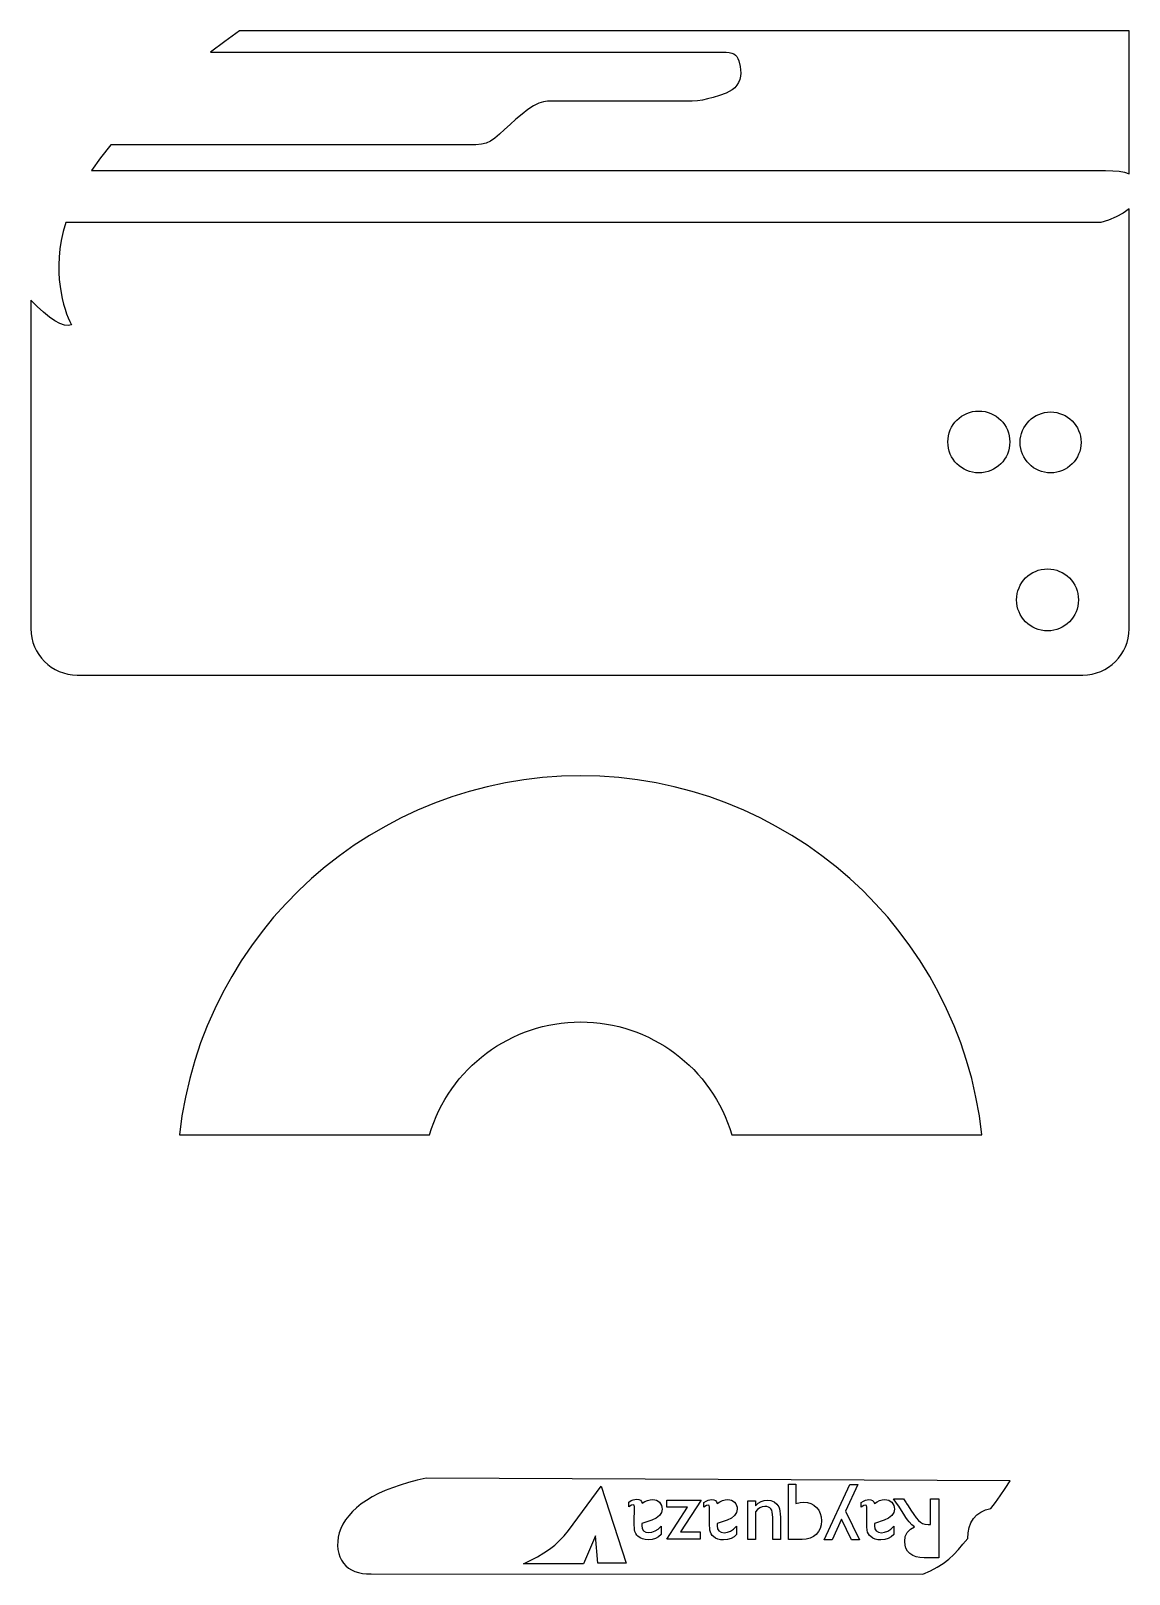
# Model space of a CAD drawing. Header units: millimetres. Extents: x -29.6 to 29.5, y -41.2 to 41.8.
import ezdxf

# ---------------------------------------------------------------- set-up
doc = ezdxf.new("R2010")
doc.units = ezdxf.units.MM
doc.layers.get('0').update_dxf_attribs({"linetype": 'CONTINUOUS'})

msp = doc.modelspace()

# ---------------------------------------------------------------- linework, layer by layer
for p, q in [((29.532, 41.845), (-18.379, 41.845)), ((29.532, 34.151), (29.532, 41.845)), ((-19.928, 40.702), (7.636, 40.702)), ((6, 38.062), (-1.331, 38.062)), ((-23.858, 35.719), (-25.297, 35.719)), ((-5.648, 35.719), (-23.858, 35.719)), ((-26.337, 34.326), (28.263, 34.326)), ((29.532, 9.665), (29.532, 32.269)), ((-27.001, 31.529), (-27.721, 31.529)), ((28, 31.529), (-27.001, 31.529)), ((-29.606, 27.348), (-29.606, 9.668)), ((-27.106, 7.168), (27.032, 7.168)), ((23.125, -36.212), (-8.318, -36.057)), ((-0.66, -38.88), (1.1, -36.5)), ((1.1, -36.5), (2.458, -40.646)), ((11.188, -39.358), (11.188, -36.392)), ((11.188, -36.392), (11.577, -36.392)), ((11.577, -36.392), (11.577, -37.428)), ((2.594, -37.599), (2.597, -37.346)), ((6.636, -37.624), (6.636, -37.371)), ((8.994, -39.372), (8.994, -37.277)), ((8.994, -37.277), (9.408, -37.277)), ((9.408, -37.277), (9.408, -37.544)), ((15.102, -37.624), (15.102, -37.371)), ((17.008, -37.401), (16.84, -37.173)), ((16.84, -37.173), (17.382, -37.173)), ((17.382, -37.173), (17.521, -37.383)), ((18.837, -38.558), (18.837, -37.173)), ((18.837, -37.173), (19.293, -37.173)), ((19.293, -37.173), (19.293, -40.355)), ((2.888, -38.489), (2.901, -37.599)), ((6.944, -38.51), (6.944, -37.62)), ((9.408, -37.874), (9.408, -39.372)), ((10.338, -39.372), (10.338, -38.177)), ((10.752, -38.172), (10.752, -39.372)), ((15.41, -38.51), (15.41, -37.62)), ((17.548, -37.421), (17.637, -37.547)), ((17.637, -37.547), (17.778, -37.779)), ((17.778, -37.779), (17.931, -38.027)), ((3.296, -38.495), (3.295, -38.607)), ((3.829, -38.32), (3.296, -38.495)), ((4.333, -38.649), (4.326, -39.102)), ((7.882, -38.328), (7.352, -38.51)), ((7.352, -38.51), (7.352, -38.622)), ((8.39, -38.649), (8.39, -39.102)), ((16.348, -38.328), (15.818, -38.51)), ((15.818, -38.51), (15.818, -38.622)), ((16.856, -38.649), (16.856, -39.102)), ((18.719, -38.558), (18.837, -38.558)), ((0.798, -39.162), (0.143, -40.67)), ((0.928, -40.645), (0.798, -39.162)), ((9.408, -39.372), (8.994, -39.372)), ((10.752, -39.372), (10.338, -39.372)), ((11.923, -39.358), (11.188, -39.358)), ((0.143, -40.67), (-3.079, -40.67)), ((2.458, -40.646), (0.928, -40.645)), ((19.293, -40.355), (18.496, -40.355)), ((-11.277, -41.217), (18.432, -41.229))]:
    msp.add_line(p, q)
for points in [[(-18.379, 41.845), (-19.169, 41.272), (-19.928, 40.702)], [(7.636, 40.702), (7.836, 40.696), (8.002, 40.68), (8.137, 40.65), (8.245, 40.605), (8.333, 40.542), (8.404, 40.46), (8.464, 40.356), (8.515, 40.231), (8.592, 39.926), (8.618, 39.577), (8.604, 39.399), (8.566, 39.226), (8.502, 39.064), (8.412, 38.915), (8.295, 38.783), (8.155, 38.669), (7.825, 38.488), (7.468, 38.359), (7.128, 38.264), (6.83, 38.186), (6.563, 38.122), (6.298, 38.078), (6, 38.062)], [(-1.331, 38.062), (-1.78, 38.061), (-2.009, 38.032), (-2.259, 37.953), (-2.536, 37.813), (-2.839, 37.613), (-3.158, 37.365), (-3.483, 37.089), (-3.8, 36.803), (-4.099, 36.528), (-4.373, 36.28), (-4.622, 36.072), (-4.853, 35.913), (-5.086, 35.803), (-5.344, 35.74), (-5.648, 35.719)], [(-25.297, 35.719), (-25.85, 35.016), (-26.337, 34.326)], [(28.263, 34.326), (28.659, 34.318), (29.001, 34.292), (29.291, 34.239), (29.532, 34.151)], [(29.532, 32.269), (29.202, 32.03), (28.83, 31.83), (28.427, 31.664), (28, 31.529)], [(-27.721, 31.529), (-27.861, 31.04), (-27.967, 30.566), (-28.041, 30.108), (-28.086, 29.666), (-28.104, 29.242), (-28.1, 28.838), (-28.075, 28.453), (-28.035, 28.09), (-27.981, 27.749), (-27.917, 27.431), (-27.845, 27.137), (-27.767, 26.866), (-27.684, 26.62), (-27.598, 26.398), (-27.508, 26.2), (-27.414, 26.027)], [(-27.414, 26.027), (-27.593, 25.986), (-27.802, 26.007), (-28.041, 26.089), (-28.311, 26.232), (-28.608, 26.436), (-28.927, 26.694), (-29.263, 27.002), (-29.606, 27.348)], [(-8.318, -36.057), (-8.808, -36.172), (-9.274, -36.298), (-9.715, -36.433), (-10.13, -36.578), (-10.52, -36.732), (-10.883, -36.897), (-11.22, -37.072), (-11.53, -37.257), (-11.813, -37.451), (-12.067, -37.653), (-12.294, -37.865), (-12.491, -38.083), (-12.66, -38.308), (-12.801, -38.539), (-12.913, -38.772), (-12.997, -39.006), (-13.054, -39.24), (-13.085, -39.47), (-13.091, -39.693), (-13.072, -39.909), (-13.03, -40.113), (-12.966, -40.304), (-12.88, -40.479), (-12.775, -40.638), (-12.649, -40.779), (-12.506, -40.901), (-12.344, -41.003), (-12.164, -41.085), (-11.967, -41.148), (-11.754, -41.191), (-11.524, -41.213), (-11.277, -41.217)], [(22.086, -37.699), (22.335, -37.365), (22.592, -37.007), (22.856, -36.624), (23.125, -36.212)], [(2.597, -37.346), (2.726, -37.272), (2.827, -37.226)], [(2.827, -37.226), (3.005, -37.195)], [(3.005, -37.195), (3.124, -37.21), (3.216, -37.25), (3.28, -37.317), (3.316, -37.409)], [(3.316, -37.409), (3.452, -37.321), (3.591, -37.259), (3.734, -37.222), (3.881, -37.212)], [(3.881, -37.212), (3.986, -37.222), (4.081, -37.25), (4.167, -37.296), (4.244, -37.36)], [(4.244, -37.36), (4.306, -37.439), (4.351, -37.526), (4.377, -37.622), (4.384, -37.727)], [(6.636, -37.371), (6.764, -37.295), (6.864, -37.248)], [(6.864, -37.248), (7.042, -37.214)], [(7.042, -37.214), (7.161, -37.227), (7.254, -37.267), (7.319, -37.332), (7.356, -37.424)], [(7.356, -37.424), (7.49, -37.334), (7.629, -37.27), (7.772, -37.232), (7.919, -37.219)], [(7.919, -37.219), (8.024, -37.228), (8.119, -37.255), (8.206, -37.299), (8.283, -37.362)], [(8.283, -37.362), (8.347, -37.44), (8.392, -37.526), (8.42, -37.622), (8.429, -37.727)], [(9.408, -37.544), (9.55, -37.416), (9.711, -37.32)], [(9.711, -37.32), (9.88, -37.261), (10.048, -37.241)], [(10.048, -37.241), (10.239, -37.265), (10.415, -37.339)], [(10.415, -37.339), (10.561, -37.456), (10.668, -37.607)], [(11.577, -37.428), (11.811, -37.376), (12.006, -37.359)], [(12.006, -37.359), (12.206, -37.377), (12.388, -37.43), (12.552, -37.518), (12.698, -37.641)], [(15.102, -37.371), (15.23, -37.295), (15.33, -37.248)], [(15.33, -37.248), (15.508, -37.214)], [(15.508, -37.214), (15.627, -37.227), (15.72, -37.267), (15.785, -37.332), (15.822, -37.424)], [(15.822, -37.424), (15.956, -37.334), (16.095, -37.27), (16.238, -37.232), (16.385, -37.219)], [(16.385, -37.219), (16.49, -37.228), (16.585, -37.255), (16.672, -37.299), (16.749, -37.362)], [(16.749, -37.362), (16.813, -37.44), (16.858, -37.526), (16.886, -37.622), (16.895, -37.727)], [(17.521, -37.383), (17.548, -37.421)], [(2.83, -37.491), (2.733, -37.517), (2.594, -37.599)], [(2.901, -37.599), (2.884, -37.518), (2.83, -37.491)], [(4.238, -38.078), (4.063, -38.216), (3.829, -38.32)], [(4.384, -37.727), (4.346, -37.914), (4.238, -38.078)], [(6.871, -37.513), (6.775, -37.54), (6.636, -37.624)], [(6.944, -37.62), (6.926, -37.539), (6.871, -37.513)], [(8.288, -38.08), (8.115, -38.22), (7.882, -38.328)], [(8.429, -37.727), (8.394, -37.914), (8.288, -38.08)], [(9.912, -37.585), (9.769, -37.603), (9.638, -37.657), (9.518, -37.747), (9.408, -37.874)], [(10.244, -37.714), (10.188, -37.658), (10.113, -37.617), (10.021, -37.593), (9.912, -37.585)], [(10.338, -38.177), (10.332, -38.024), (10.314, -37.896), (10.285, -37.793), (10.244, -37.714)], [(10.668, -37.607), (10.705, -37.707), (10.731, -37.834), (10.747, -37.989), (10.752, -38.172)], [(12.698, -37.641), (12.817, -37.792), (12.903, -37.961), (12.954, -38.149), (12.971, -38.357)], [(15.337, -37.513), (15.241, -37.54), (15.102, -37.624)], [(15.41, -37.62), (15.392, -37.539), (15.337, -37.513)], [(16.754, -38.08), (16.581, -38.22), (16.348, -38.328)], [(16.895, -37.727), (16.86, -37.914), (16.754, -38.08)], [(17.275, -37.808), (17.125, -37.571), (17.008, -37.401)], [(17.685, -38.412), (17.605, -38.309), (17.51, -38.175), (17.4, -38.008), (17.275, -37.808)], [(17.931, -38.027), (18.066, -38.203), (18.191, -38.339)], [(20.838, -39.302), (20.862, -39.01), (20.921, -38.725), (21.017, -38.461), (21.152, -38.231), (21.327, -38.039), (21.541, -37.888), (21.794, -37.775), (22.086, -37.699)], [(-3.079, -40.67), (-2.693, -40.482), (-2.329, -40.29), (-1.991, -40.091), (-1.679, -39.883), (-1.394, -39.664), (-1.132, -39.427), (-0.889, -39.167), (-0.66, -38.88)], [(2.899, -38.847), (2.893, -38.789), (2.889, -38.711), (2.888, -38.611), (2.888, -38.489)], [(2.965, -39.037), (2.922, -38.942), (2.899, -38.847)], [(3.086, -39.191), (3.022, -39.124), (2.965, -39.037)], [(3.295, -38.607), (3.316, -38.772), (3.385, -38.891), (3.502, -38.964), (3.667, -38.99)], [(3.667, -38.99), (3.836, -38.97), (4.003, -38.907), (4.169, -38.8), (4.333, -38.649)], [(6.96, -38.868), (6.953, -38.81), (6.948, -38.732), (6.945, -38.632), (6.944, -38.51)], [(7.028, -39.057), (6.984, -38.963), (6.96, -38.868)], [(7.352, -38.622), (7.375, -38.787), (7.446, -38.905), (7.564, -38.976), (7.73, -39)], [(7.73, -39), (7.898, -38.978), (8.065, -38.912), (8.229, -38.802), (8.39, -38.649)], [(12.971, -38.357), (12.953, -38.574), (12.9, -38.769), (12.811, -38.939), (12.687, -39.087)], [(15.426, -38.868), (15.419, -38.81), (15.414, -38.732), (15.411, -38.632), (15.41, -38.51)], [(15.494, -39.057), (15.45, -38.963), (15.426, -38.868)], [(15.818, -38.622), (15.841, -38.787), (15.912, -38.905), (16.03, -38.976), (16.196, -39)], [(16.196, -39), (16.364, -38.978), (16.531, -38.912), (16.694, -38.802), (16.856, -38.649)], [(17.446, -39.469), (17.48, -39.21), (17.585, -38.988)], [(17.585, -38.988), (17.754, -38.811), (17.983, -38.685)], [(17.983, -38.685), (17.832, -38.567), (17.685, -38.412)], [(18.191, -38.339), (18.302, -38.439), (18.402, -38.505)], [(18.402, -38.505), (18.528, -38.545), (18.719, -38.558)], [(3.628, -39.377), (3.466, -39.363), (3.322, -39.328), (3.196, -39.271), (3.086, -39.191)], [(4.326, -39.102), (4.191, -39.224), (4.029, -39.311), (3.841, -39.362), (3.628, -39.377)], [(7.151, -39.209), (7.086, -39.143), (7.028, -39.057)], [(7.696, -39.387), (7.534, -39.376), (7.39, -39.343), (7.262, -39.287), (7.151, -39.209)], [(8.39, -39.102), (8.256, -39.227), (8.096, -39.316), (7.909, -39.369), (7.696, -39.387)], [(12.687, -39.087), (12.533, -39.205), (12.354, -39.29), (12.15, -39.341), (11.923, -39.358)], [(15.617, -39.209), (15.552, -39.143), (15.494, -39.057)], [(16.162, -39.387), (16, -39.376), (15.856, -39.343), (15.728, -39.287), (15.617, -39.209)], [(16.856, -39.102), (16.722, -39.227), (16.562, -39.316), (16.375, -39.369), (16.162, -39.387)], [(17.73, -40.116), (17.606, -39.986), (17.517, -39.834), (17.464, -39.662), (17.446, -39.469)], [(18.432, -41.229), (18.833, -41.047), (19.196, -40.856), (19.522, -40.65), (19.816, -40.425), (20.085, -40.179), (20.338, -39.91), (20.586, -39.618), (20.838, -39.302)], [(18.496, -40.355), (18.267, -40.34), (18.063, -40.295), (17.884, -40.22), (17.73, -40.116)]]:
    msp.add_lwpolyline(points)
msp.add_lwpolyline([(21.609, -17.575, 0.894051), (-21.609, -17.575), (-8.141, -17.575, -0.745533), (8.141, -17.575)], format="xyb", close=True)
for points in [[(14.58, -39.375), (14.05, -38.267), (13.544, -39.375), (13.107, -39.375), (14.497, -36.409), (14.93, -36.409), (14.262, -37.831), (15.022, -39.375)], [(5.38, -38.951), (6.434, -38.951), (6.434, -39.338), (4.644, -39.338), (5.753, -37.63), (4.644, -37.63), (4.644, -37.242), (6.48, -37.242)]]:
    msp.add_lwpolyline(points, close=True)
for centre, radius in [((21.438, 19.715), 1.667), ((25.303, 19.691), 1.639), ((25.138, 11.215), 1.667)]:
    msp.add_circle(centre, radius)
for centre, start, end in [((-27.106, 9.668), 180, 270), ((27.032, 9.668), 270, 359.92652)]:
    msp.add_arc(centre, 2.5, start, end)

doc.saveas('drawing.dxf')
